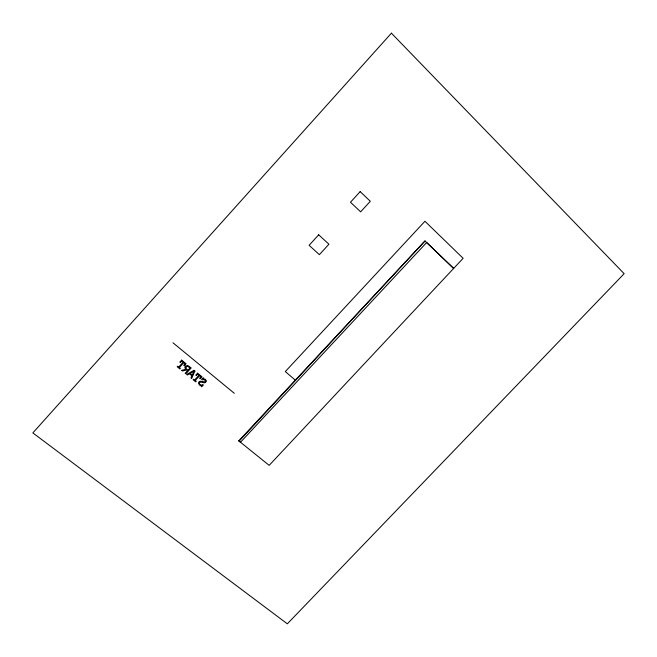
<?xml version="1.0" encoding="UTF-8"?>
<svg xmlns="http://www.w3.org/2000/svg" width="657" height="657" viewBox="0 0 657 657"><rect width="100%" height="100%" fill="white"/><g stroke="black" fill="none" stroke-linecap="round" stroke-linejoin="round"><path stroke-width="0.99" d="M453.601 268.434L425.013 240.938L239.099 441.126L269.165 465.37L463.128 258.3L424.948 221.261L285.302 371.583L295.33 380.14M238.77 440.855L425.013 240.938M238.795 440.839L240.511 442.227L426.648 242.515L453.65 268.385M172.988 342.79L234.294 393.305M206.167 381.109C205.534 384.895 201.568 381.027 199.638 382.464C198.258 384.222 201.543 386.086 202.808 384.559L203.358 385.002L201.732 386.768L201.19 386.324L201.756 385.708L199.465 385.092L198.513 383.13A2.02 1.914 -3.6 0 1 199.03 381.906A1.963 1.856 -3.6 0 1 200.295 381.232L204.828 381.947A1.38 1.306 -4 0 0 205.362 381.232L204.417 379.574L202.167 379.853L201.6 379.393L203.128 377.726L203.695 378.194L203.136 378.793L205.189 379.245A3.096 2.932 -3.9 0 1 206.011 380.313L206.167 381.109M185.767 367.345L186.013 368.52L187.951 370.228L190.054 367.92L187.335 366.187L185.767 367.345M194.924 371L191.63 378.522L190.932 377.956L191.885 375.82L189.454 373.825L187.344 375.024L186.645 374.457L194.045 370.277L194.924 371M193.922 371.262L192.197 375.122L190.128 373.431L193.922 371.262M185.471 366.187L185.192 366.565A2.086 1.979 -0.4 0 0 184.921 367.772L185.767 369.308L181.587 370.326L182.416 371L186.514 369.965L187.475 370.753L185.184 373.258L185.832 373.792L191.179 367.928L187.656 365.456L185.471 366.187M391.416 33.17L32.85 432.906L287.339 623.83L624.15 273.69L391.416 33.17M181.677 360.135L179.862 362.13L180.42 362.582L181.751 361.12L183.089 362.212L178.696 367.041L177.694 366.228L177.209 366.754L179.878 368.93L180.355 368.405L179.353 367.583L183.746 362.754L185.077 363.847L183.746 365.308L184.305 365.76L186.112 363.773L181.677 360.135M318.678 234.812L309.11 245.307L319.384 254.661L328.935 244.232L318.678 234.812M360.167 191.622L350.477 202.241L360.644 211.841L370.31 201.28L360.167 191.622M197.56 373.168L195.761 375.139L196.312 375.59L197.634 374.137L198.956 375.221L194.571 380.009L193.585 379.204L193.109 379.73L195.737 381.873L196.213 381.347L195.228 380.543L199.605 375.755L200.919 376.831L199.588 378.276L200.139 378.728L201.945 376.757L197.56 373.168"/></g></svg>
